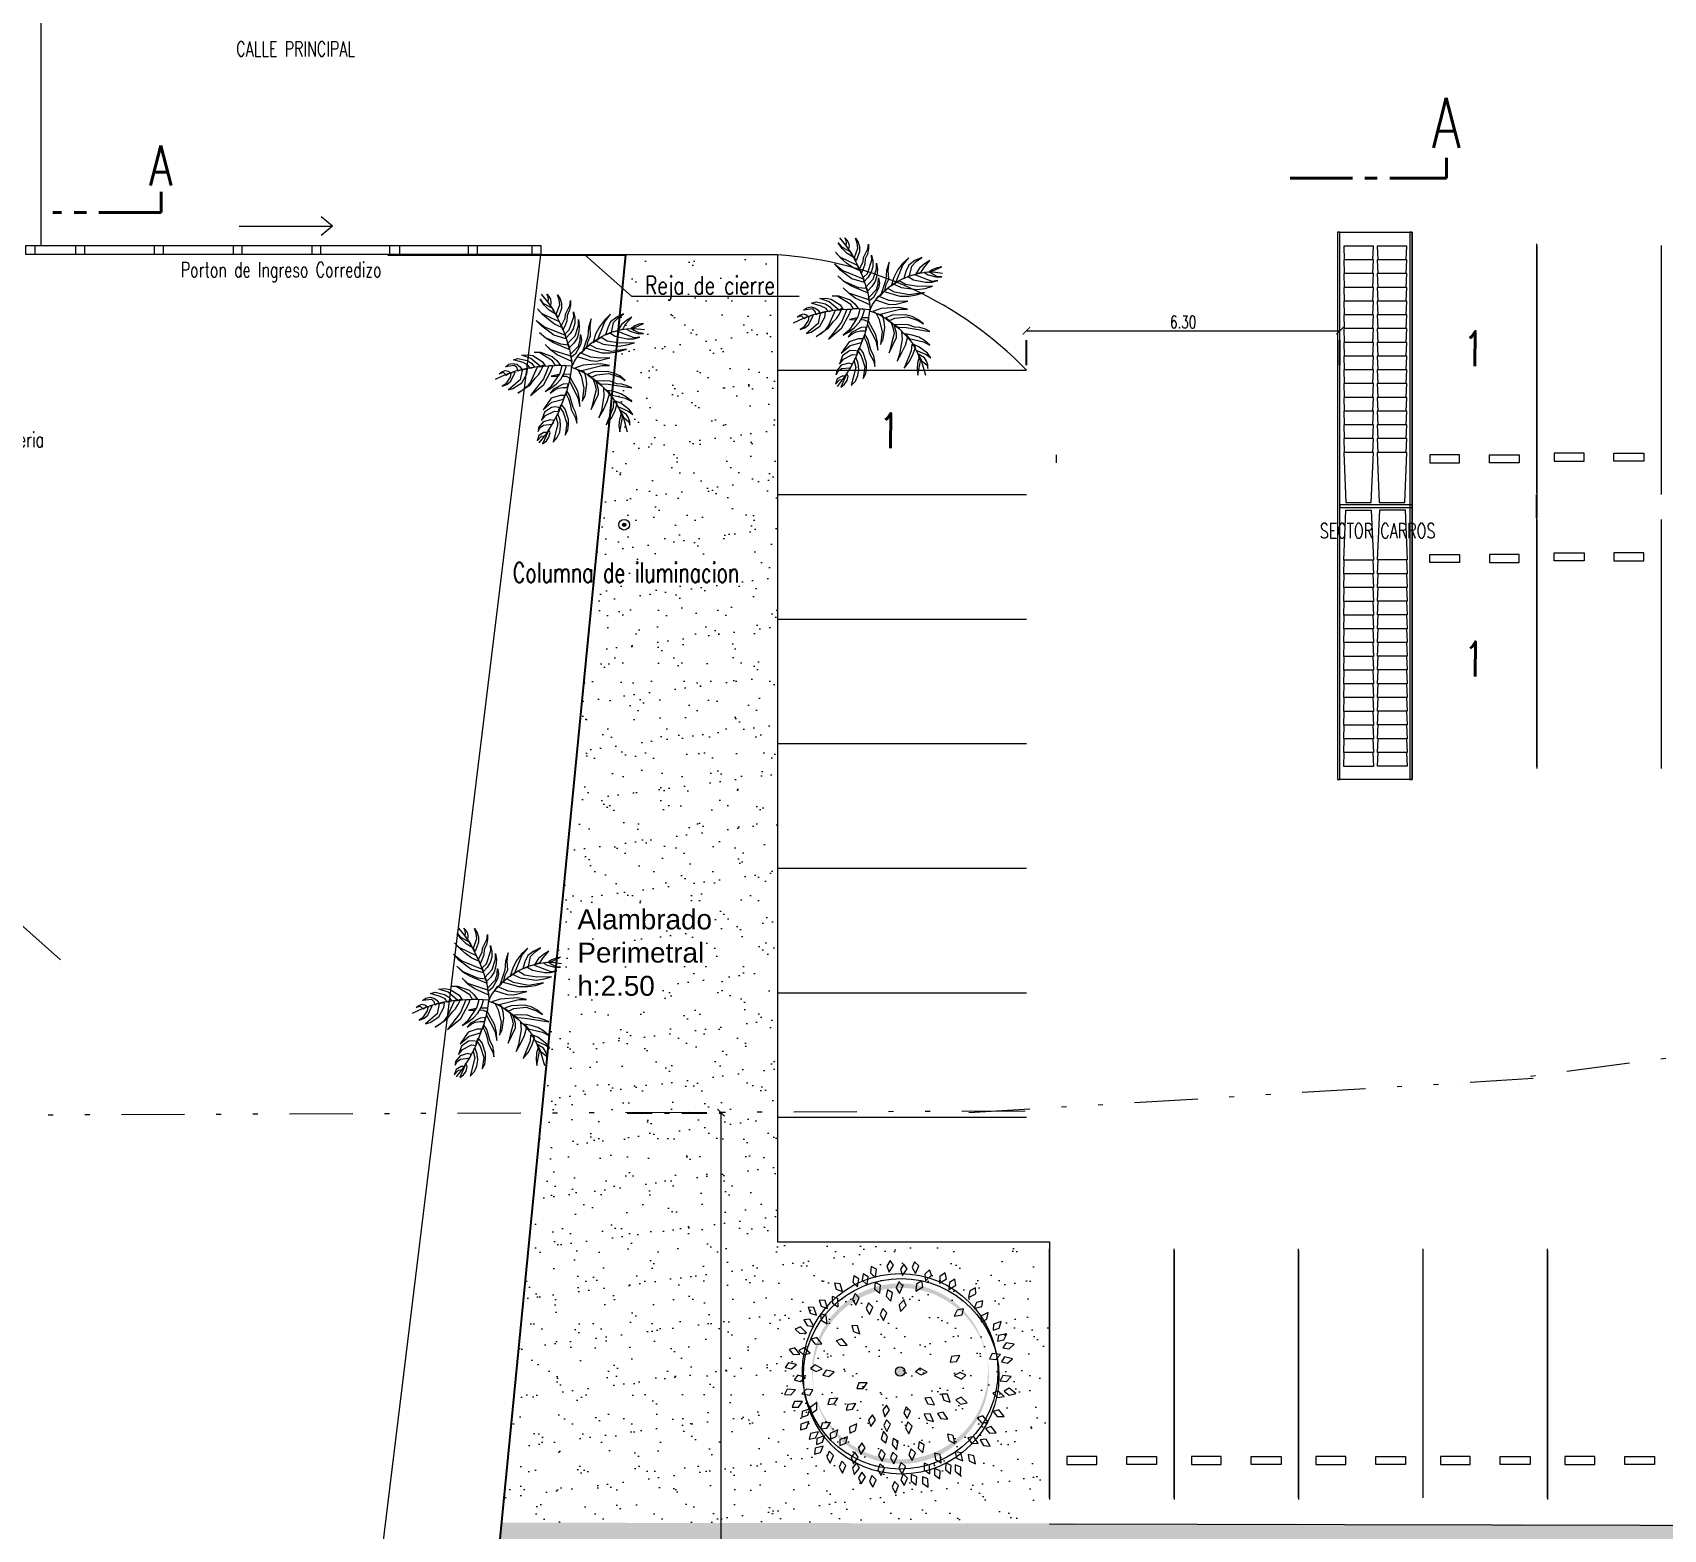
# Model space of a CAD drawing. Header units: millimetres. Extents: x 2828 to 3406, y 849 to 1266.
# Drawn here: x 2973.64 to 3006.39, y 1060.92 to 1090.97 of the extents above; entities that cross this region are included whole.
import ezdxf

# ---------------------------------------------------------------- set-up
doc = ezdxf.new("R2010")
doc.units = ezdxf.units.MM
doc.header["$PDMODE"] = 34
doc.header["$PDSIZE"] = -10
for name, pattern in [('CENTER', [2, 1.25, -0.25, 0.25, -0.25]), ('DASHDOT', [1, 0.5, -0.25, 0, -0.25]), ('DIVIDE2', [15.875, 6.35, -3.175, 0, -3.175, 0, -3.175])]:
    doc.linetypes.add(name, pattern=pattern)
doc.layers.get('DEFPOINTS').update_dxf_attribs({"lineweight": 5})
for name, color, linetype, lineweight in [('0.05', 64, 'Continuous', 5), ('0.10', 161, 'Continuous', 9), ('0.15', 41, 'Continuous', 13), ('0.30', 1, 'Continuous', 25), ('arq cotas', 152, 'Continuous', 13), ('arq tex', 31, 'Continuous', 5), ('gral texto', 70, 'Continuous', 5), ('ilum artef', 53, 'Continuous', 20), ('L corte', 51, 'CENTER', 40), ('L corte 100', 83, 'CENTER', 40), ('LM', 3, 'DIVIDE2', 9)]:
    doc.layers.add(name, color=color, linetype=linetype, lineweight=lineweight)
for name, color, linetype, lineweight, true_color in [('equipa auxiliar', 7, 'Continuous', 13, 0x878787), ('hatch', 7, 'Continuous', 13, 0x949494), ('ilum hatch', 7, 'Continuous', 20, 0xd2d279), ('vegetacion', 7, 'Continuous', 9, 0xbababa), ('vehiculos', 7, 'Continuous', 9, 0x4a4a4a)]:
    doc.layers.add(name, color=color, linetype=linetype, lineweight=lineweight, true_color=true_color)
doc.layers.add('Viewport', color=7, linetype='Continuous', true_color=0xff870f, plot=False)
doc.styles.add('1-200', font='arial.ttf', dxfattribs={"height": 0.4})
doc.styles.add('100', font='romans.shx', dxfattribs={"width": 0.75, "height": 0.2})
doc.styles.add('250-cts', font='romans.shx', dxfattribs={"width": 0.7, "height": 0.25})
doc.dimstyles.new('250', dxfattribs={"dimtxt": 0.3, "dimasz": 0.15, "dimexe": 0, "dimexo": 0.1, "dimgap": 0.05, "dimtad": 1, "dimzin": 0, "dimdsep": 46, "dimtxsty": '250-cts', "dimblk": 'ARCHTICK', "dimcen": 0.02, "dimclrd": 256, "dimclre": 256, "dimclrt": 256, "dimazin": 0, "dimtfac": 1, "dimtofl": 0, "dimtmove": 1, "dimatfit": 0, "dimldrblk": 'OPEN90', "dimfxl": 1, "dimtolj": 1, "dimtzin": 0, "dimlwd": -1, "dimarcsym": 0})

# ---------------------------------------------------------------- blocks, each defined once
blk = doc.blocks.new('_ARCHTICK')
at = {"color": 0, "linetype": 'ByBlock', "const_width": 0.15}
blk.add_lwpolyline([(-0.5, -0.5), (0.5, 0.5)], dxfattribs=at)
blk = doc.blocks.new('*D271')
at = {"layer": 'arq cotas', "linetype": 'DASHDOT', "lineweight": -2, "transparency": 16777216}
for p, q in [((2985.577, 1069.288), (2987.464, 1069.288)), ((2985.659, 1049.288), (2987.464, 1049.288))]:
    blk.add_line(p, q, dxfattribs=at)
at = {"layer": 'arq cotas', "transparency": 16777216}
blk.add_line((2987.464, 1049.288), (2987.464, 1069.288), dxfattribs=at)
at = {"layer": 'DEFPOINTS', "color": 0, "transparency": 16777216}
for p in [(2985.477, 1069.288), (2987.464, 1069.288), (2985.559, 1049.288)]:
    blk.add_point(p, dxfattribs=at)
at = {"layer": 'arq cotas', "transparency": 16777216, "xscale": 0.15, "yscale": 0.15, "zscale": 0.15}
for p, rotation in [((2987.464, 1069.288), 90), ((2987.464, 1049.288), 270)]:
    blk.add_blockref('_ARCHTICK', p, dxfattribs=dict(at, rotation=rotation))
at = {"layer": 'arq cotas', "transparency": 16777216, "insert": (2987.264, 1059.288), "char_height": 0.3, "attachment_point": 5, "rotation": 90, "style": '250-cts'}
blk.add_mtext('\\A1;20.00', dxfattribs=at)
blk = doc.blocks.new('_Open90')
at = {"color": 0, "linetype": 'ByBlock', "lineweight": -2}
for p, q in [((0, 0), (-1, 0)), ((-0.5, 0.5), (0, 0)), ((0, 0), (-0.5, -0.5))]:
    blk.add_line(p, q, dxfattribs=at)
blk = doc.blocks.new('trtr')
at = {"layer": 'vegetacion', "color": 8, "true_color": 0x737373}
for points in [[(2930.45, 1068.479), (2930.523, 1068.386), (2930.743, 1068.261), (2930.827, 1068.116), (2930.68, 1068.209), (2930.554, 1068.334)], [(2930.617, 1068.604), (2930.67, 1068.552), (2930.711, 1068.479), (2930.722, 1068.396), (2930.711, 1068.324), (2930.649, 1068.407), (2930.659, 1068.479), (2930.649, 1068.542)], [(2930.889, 1068.593), (2930.952, 1068.49), (2930.984, 1068.375), (2930.984, 1068.251), (2930.9, 1068.022), (2930.858, 1068.106), (2930.942, 1068.344), (2930.931, 1068.469)], [(2931.214, 1068.448), (2931.214, 1068.324), (2931.183, 1068.189), (2931.13, 1068.074), (2931.12, 1067.939), (2931.078, 1067.825), (2931.025, 1067.711), (2930.984, 1067.825), (2931.078, 1068.002), (2931.088, 1068.106), (2931.193, 1068.324)], [(2930.387, 1068.24), (2930.492, 1068.126), (2930.931, 1067.919), (2930.994, 1067.773), (2930.816, 1067.856), (2930.659, 1067.971), (2930.513, 1068.095)], [(2931.287, 1068.168), (2931.319, 1068.022), (2931.319, 1067.877), (2931.277, 1067.742), (2931.203, 1067.618), (2931.109, 1067.514), (2931.088, 1067.618), (2931.183, 1067.711), (2931.298, 1068.043)], [(2931.413, 1067.971), (2931.434, 1067.815), (2931.423, 1067.659), (2931.381, 1067.503), (2931.298, 1067.379), (2931.183, 1067.265), (2931.141, 1067.369), (2931.329, 1067.566), (2931.413, 1067.825)], [(2931.729, 1067.989), (2931.667, 1067.781), (2931.646, 1067.553), (2931.51, 1067.148), (2931.625, 1067.283), (2931.656, 1067.428), (2931.719, 1067.563), (2931.708, 1067.781)], [(2932.221, 1068.103), (2932.064, 1067.958), (2931.939, 1067.792), (2931.845, 1067.605), (2931.782, 1067.397), (2931.897, 1067.48), (2932.075, 1067.916)], [(2932.546, 1068.113), (2932.378, 1068.03), (2932.221, 1067.916), (2932.148, 1067.76), (2932.096, 1067.584), (2932.242, 1067.646), (2932.295, 1067.895), (2932.41, 1068.01)], [(2932.755, 1068.03), (2932.619, 1067.947), (2932.494, 1067.843), (2932.399, 1067.698), (2932.535, 1067.74), (2932.598, 1067.854)], [(2930.356, 1067.95), (2930.565, 1067.784), (2931.078, 1067.576), (2931.109, 1067.483), (2930.795, 1067.576), (2930.492, 1067.804)], [(2930.439, 1067.649), (2930.596, 1067.514), (2930.963, 1067.358), (2931.162, 1067.337), (2931.183, 1067.223), (2930.785, 1067.389), (2930.596, 1067.503)], [(2931.465, 1067.597), (2931.486, 1067.462), (2931.465, 1067.337), (2931.34, 1067.109), (2931.235, 1067.026), (2931.214, 1067.099), (2931.413, 1067.306), (2931.455, 1067.452)], [(2932.954, 1067.532), (2932.808, 1067.511), (2932.378, 1067.677), (2932.2, 1067.636), (2932.337, 1067.553), (2932.64, 1067.49), (2932.797, 1067.49)], [(2933.048, 1067.625), (2932.933, 1067.636), (2932.734, 1067.74), (2932.619, 1067.729), (2932.713, 1067.677), (2932.933, 1067.615)], [(2933.048, 1067.875), (2932.933, 1067.854), (2932.828, 1067.812), (2932.734, 1067.75), (2932.828, 1067.771)], [(2930.303, 1067.151), (2930.46, 1067.151), (2930.753, 1067.047), (2930.868, 1066.943), (2930.963, 1066.818), (2930.837, 1066.818), (2930.764, 1066.933), (2930.429, 1067.14)], [(2930.575, 1067.348), (2930.711, 1067.223), (2931.214, 1067.057), (2931.245, 1066.922), (2930.879, 1067.088), (2930.722, 1067.202)], [(2932.619, 1067.231), (2932.242, 1067.169), (2931.865, 1067.241), (2931.698, 1067.335), (2931.604, 1067.252), (2932.002, 1067.138), (2932.221, 1067.138), (2932.42, 1067.169)], [(2932.818, 1067.387), (2932.446, 1067.378), (2932.138, 1067.428), (2931.981, 1067.522), (2931.855, 1067.439), (2932.033, 1067.356), (2932.431, 1067.304), (2932.63, 1067.335)], [(2929.581, 1066.787), (2929.665, 1066.849), (2929.769, 1066.87), (2929.864, 1066.849), (2929.947, 1066.787), (2930, 1066.704), (2929.947, 1066.704), (2929.895, 1066.673), (2929.874, 1066.756), (2929.811, 1066.818)], [(2929.78, 1066.964), (2929.895, 1066.995), (2930.136, 1066.943), (2930.24, 1066.87), (2930.314, 1066.777), (2930.209, 1066.746), (2930.146, 1066.829), (2930.026, 1066.891)], [(2929.895, 1066.123), (2930.209, 1066.341), (2930.324, 1066.497), (2930.408, 1066.58), (2930.471, 1066.683), (2930.523, 1066.787), (2930.377, 1066.777), (2930.209, 1066.403), (2930.125, 1066.289), (2930.021, 1066.196)], [(2929.989, 1067.078), (2930.136, 1067.088), (2930.272, 1067.067), (2930.502, 1066.922), (2930.575, 1066.808), (2930.523, 1066.818), (2930.471, 1066.787), (2930.222, 1066.995)], [(2930.209, 1066.061), (2930.544, 1066.341), (2930.732, 1066.694), (2930.774, 1066.808), (2930.67, 1066.808), (2930.534, 1066.486)], [(2930.575, 1066.164), (2930.722, 1066.247), (2930.858, 1066.351), (2930.973, 1066.476), (2931.057, 1066.632), (2931.109, 1066.787), (2931.057, 1066.818), (2930.994, 1066.808), (2930.942, 1066.621), (2930.722, 1066.289)], [(2932.19, 1066.816), (2931.97, 1066.857), (2931.531, 1066.826), (2931.321, 1066.753), (2931.468, 1066.681), (2932.002, 1066.816)], [(2932.2, 1067.013), (2931.949, 1067.001), (2931.727, 1067.027), (2931.457, 1067.138), (2931.384, 1067.044), (2931.708, 1066.94), (2931.876, 1066.93)], [(2929.424, 1066.611), (2929.487, 1066.663), (2929.571, 1066.694), (2929.654, 1066.673), (2929.717, 1066.621), (2929.654, 1066.611), (2929.602, 1066.569), (2929.529, 1066.642)], [(2929.497, 1066.299), (2929.612, 1066.341), (2929.717, 1066.424), (2929.822, 1066.652), (2929.769, 1066.652), (2929.717, 1066.621), (2929.696, 1066.528), (2929.581, 1066.351)], [(2929.654, 1066.206), (2929.769, 1066.237), (2929.989, 1066.382), (2930.115, 1066.611), (2930.136, 1066.735), (2930, 1066.704), (2929.947, 1066.455)], [(2930.704, 1066.12), (2930.798, 1066.193), (2930.903, 1066.245), (2931.018, 1066.266), (2931.133, 1066.266), (2931.164, 1066.359), (2931.028, 1066.349), (2930.787, 1066.224)], [(2930.925, 1066.593), (2930.732, 1066.551), (2930.893, 1066.548)], [(2931.04, 1066.596), (2931.017, 1066.554), (2931.101, 1066.546), (2931.196, 1066.504), (2931.217, 1066.546), (2931.217, 1066.598)], [(2931.447, 1065.788), (2931.436, 1065.985), (2931.394, 1066.172), (2931.206, 1066.525), (2931.185, 1066.473), (2931.185, 1066.421), (2931.394, 1066.016)], [(2931.51, 1065.923), (2931.583, 1066.058), (2931.625, 1066.349), (2931.604, 1066.504), (2931.562, 1066.65), (2931.489, 1066.681), (2931.405, 1066.702), (2931.478, 1066.556), (2931.551, 1066.245)], [(2932.588, 1066.442), (2932.452, 1066.556), (2932.305, 1066.629), (2932.138, 1066.67), (2931.803, 1066.66), (2931.646, 1066.598), (2931.74, 1066.525), (2931.876, 1066.587), (2932.18, 1066.619), (2932.462, 1066.525)], [(2931.729, 1065.715), (2931.918, 1066.1), (2931.918, 1066.214), (2931.855, 1066.421), (2931.771, 1066.494), (2931.824, 1066.349), (2931.855, 1066.203), (2931.792, 1065.954)], [(2932.755, 1066.255), (2932.64, 1066.307), (2932.504, 1066.349), (2932.378, 1066.359), (2932.211, 1066.421), (2932.043, 1066.432), (2931.876, 1066.421), (2931.96, 1066.359), (2932.159, 1066.349)], [(2930.526, 1065.705), (2930.749, 1065.898), (2931.039, 1065.975), (2931.07, 1066.068), (2930.955, 1066.068), (2930.725, 1065.996)], [(2931.374, 1065.373), (2931.374, 1065.508), (2931.342, 1065.643), (2931.279, 1065.767), (2931.196, 1066.058), (2931.122, 1066.183), (2931.101, 1066.151), (2931.101, 1066.1), (2931.164, 1065.985), (2931.206, 1065.85), (2931.227, 1065.715), (2931.342, 1065.497)], [(2931.928, 1065.508), (2932.043, 1065.705), (2932.138, 1065.913), (2932.2, 1066.131), (2932.043, 1066.245), (2932.054, 1066.058), (2931.991, 1065.684)], [(2932.106, 1065.331), (2932.232, 1065.487), (2932.326, 1065.664), (2932.389, 1065.861), (2932.295, 1065.923), (2932.284, 1065.767)], [(2932.755, 1065.913), (2932.619, 1066.027), (2932.473, 1066.11), (2932.305, 1066.162), (2932.138, 1066.193), (2932.232, 1066.079), (2932.588, 1065.996)], [(2932.776, 1065.591), (2932.692, 1065.705), (2932.473, 1065.871), (2932.347, 1065.923), (2932.399, 1065.788), (2932.661, 1065.674)], [(2930.484, 1065.435), (2930.588, 1065.561), (2930.808, 1065.674), (2930.923, 1065.664), (2930.923, 1065.715), (2930.955, 1065.757), (2930.84, 1065.778), (2930.735, 1065.767), (2930.557, 1065.643)], [(2930.777, 1064.895), (2930.882, 1065.01), (2930.944, 1065.145), (2930.965, 1065.3), (2930.955, 1065.446), (2930.903, 1065.591), (2930.861, 1065.56), (2930.85, 1065.508), (2930.892, 1065.352)], [(2931.08, 1065.072), (2931.143, 1065.196), (2931.164, 1065.331), (2931.164, 1065.466), (2931.08, 1065.726), (2930.986, 1065.84), (2930.955, 1065.809), (2930.944, 1065.767), (2931.028, 1065.643), (2931.122, 1065.362)], [(2932.452, 1065.155), (2932.525, 1065.56), (2932.483, 1065.612), (2932.441, 1065.466), (2932.431, 1065.311)], [(2932.703, 1065.321), (2932.703, 1065.414), (2932.671, 1065.508), (2932.619, 1065.591), (2932.452, 1065.695), (2932.494, 1065.56), (2932.682, 1065.404)], [(2930.379, 1064.927), (2930.484, 1065.041), (2930.557, 1065.051), (2930.599, 1065.082), (2930.62, 1065.134), (2930.547, 1065.134), (2930.421, 1065.061)], [(2930.4, 1065.165), (2930.452, 1065.259), (2930.536, 1065.321), (2930.745, 1065.342), (2930.787, 1065.383), (2930.798, 1065.435), (2930.714, 1065.456), (2930.526, 1065.404), (2930.411, 1065.259)], [(2930.515, 1064.854), (2930.609, 1064.927), (2930.672, 1065.02), (2930.704, 1065.134), (2930.662, 1065.217), (2930.651, 1065.165)]]:
    blk.add_lwpolyline(points, close=True, dxfattribs=at)
for points in [[(2930.481, 1068.604), (2930.638, 1068.417), (2930.785, 1068.209), (2931.015, 1067.753), (2931.183, 1067.275), (2931.224, 1067.026), (2931.256, 1066.798)], [(2931.237, 1066.764), (2931.311, 1066.93), (2931.426, 1067.086), (2931.562, 1067.231), (2931.719, 1067.366), (2931.897, 1067.49), (2932.096, 1067.594), (2932.295, 1067.667), (2932.494, 1067.719), (2932.703, 1067.75), (2932.891, 1067.74), (2933.069, 1067.719)], [(2931.245, 1066.798), (2930.963, 1066.818), (2930.397, 1066.787), (2930.115, 1066.746), (2929.832, 1066.673), (2929.571, 1066.58), (2929.319, 1066.465)], [(2931.237, 1066.774), (2931.196, 1066.484), (2931.122, 1066.193), (2930.903, 1065.622), (2930.756, 1065.352), (2930.599, 1065.103), (2930.421, 1064.875)], [(2931.237, 1066.774), (2931.426, 1066.702), (2931.625, 1066.598), (2931.991, 1066.317), (2932.148, 1066.151), (2932.305, 1065.965), (2932.42, 1065.757), (2932.525, 1065.56), (2932.64, 1065.155)]]:
    blk.add_lwpolyline(points, dxfattribs=at)
blk = doc.blocks.new('timbre 1')
at = {"layer": 'ilum hatch'}
h = blk.add_hatch(color=256, dxfattribs=at)
edge = h.paths.add_edge_path()
edge.add_arc((162.687, -95.074), 0.0387, 0, 360)
for radius in [0.126, 0.0387]:
    blk.add_circle((162.687, -95.074), radius)
blk = doc.blocks.new('arbol 4')
at = {"true_color": 0x696969}
h = blk.add_hatch(color=251, dxfattribs=at)
edge = h.paths.add_edge_path()
edge.add_arc((25.574, 1.902), 1.073, 0, 360)
edge = h.paths.add_edge_path()
edge.add_arc((25.563, 1.957), 1.073, 0, 360)
edge = h.paths.add_edge_path(flags=16)
edge.add_arc((25.563, 1.957), 0.0517, 0, 360)
at = {"color": 251, "linetype": 'ByBlock', "true_color": 0x696969}
for points in [[(25.212, 3.237), (25.204, 3.16), (25.265, 3.103), (25.276, 3.203)], [(25.443, 3.308), (25.402, 3.241), (25.432, 3.165), (25.485, 3.25)], [(25.611, 3.266), (25.567, 3.202), (25.593, 3.124), (25.651, 3.206)], [(25.741, 3.294), (25.711, 3.222), (25.752, 3.151), (25.792, 3.243)], [(25.921, 3.195), (25.864, 3.142), (25.873, 3.06), (25.947, 3.128)], [(24.763, 3.033), (24.785, 2.958), (24.862, 2.93), (24.834, 3.026)], [(24.998, 3.123), (24.987, 3.046), (25.044, 2.987), (25.06, 3.086)], [(25.112, 3.146), (25.102, 3.069), (25.161, 3.011), (25.175, 3.111)], [(25.258, 3.042), (25.253, 2.964), (25.315, 2.91), (25.323, 3.01)], [(25.547, 3.049), (25.517, 2.977), (25.558, 2.906), (25.598, 2.998)], [(25.829, 3.06), (25.763, 3.019), (25.756, 2.937), (25.842, 2.989)], [(26.113, 3.157), (26.049, 3.113), (26.045, 3.031), (26.128, 3.086)], [(26.231, 3.08), (26.164, 3.039), (26.157, 2.957), (26.243, 3.009)], [(24.578, 2.827), (24.601, 2.753), (24.679, 2.725), (24.65, 2.822)], [(24.737, 2.868), (24.74, 2.79), (24.809, 2.744), (24.805, 2.844)], [(25.015, 2.906), (24.985, 2.834), (25.026, 2.763), (25.066, 2.855)], [(25.179, 2.793), (25.149, 2.722), (25.19, 2.65), (25.23, 2.742)], [(25.409, 2.953), (25.395, 2.876), (25.45, 2.815), (25.469, 2.914)], [(25.608, 2.826), (25.554, 2.769), (25.568, 2.688), (25.637, 2.76)], [(26.482, 2.974), (26.412, 2.94), (26.397, 2.859), (26.487, 2.903)], [(26.571, 2.818), (26.496, 2.798), (26.465, 2.722), (26.562, 2.747)], [(24.391, 2.584), (24.429, 2.516), (24.511, 2.504), (24.463, 2.593)], [(24.441, 2.74), (24.467, 2.667), (24.546, 2.642), (24.513, 2.737)], [(24.594, 2.657), (24.602, 2.58), (24.673, 2.537), (24.663, 2.637)], [(25.352, 2.722), (25.322, 2.65), (25.363, 2.579), (25.403, 2.671)], [(26.338, 2.718), (26.261, 2.705), (26.223, 2.632), (26.322, 2.648)], [(26.551, 2.56), (26.621, 2.593), (26.638, 2.674), (26.547, 2.632)], [(24.284, 2.471), (24.34, 2.417), (24.422, 2.429), (24.35, 2.5)], [(24.974, 2.517), (24.997, 2.443), (25.074, 2.415), (25.046, 2.511)], [(26.697, 2.461), (26.771, 2.486), (26.797, 2.564), (26.701, 2.533)], [(26.751, 2.325), (26.827, 2.341), (26.863, 2.415), (26.764, 2.396)], [(24.212, 2.225), (24.26, 2.164), (24.343, 2.166), (24.281, 2.246)], [(24.328, 2.211), (24.388, 2.161), (24.468, 2.18), (24.391, 2.245)], [(24.479, 2.35), (24.528, 2.291), (24.611, 2.295), (24.547, 2.372)], [(24.786, 2.329), (24.838, 2.271), (24.92, 2.276), (24.855, 2.353)], [(26.817, 2.244), (26.894, 2.231), (26.954, 2.287), (26.856, 2.305)], [(24.162, 2.004), (24.238, 1.987), (24.301, 2.04), (24.203, 2.063)], [(24.472, 1.994), (24.539, 1.956), (24.615, 1.988), (24.528, 2.039)], [(25.751, 1.952), (25.819, 1.914), (25.895, 1.946), (25.808, 1.997)], [(26.175, 2.068), (26.251, 2.079), (26.291, 2.152), (26.192, 2.138)], [(26.654, 2.111), (26.731, 2.103), (26.788, 2.163), (26.688, 2.175)], [(26.798, 2.073), (26.874, 2.057), (26.936, 2.111), (26.838, 2.133)], [(24.271, 1.855), (24.346, 1.832), (24.412, 1.881), (24.317, 1.911)], [(24.621, 1.913), (24.696, 1.896), (24.759, 1.95), (24.661, 1.973)], [(25.036, 1.748), (25.114, 1.75), (25.163, 1.817), (25.062, 1.816)], [(26.366, 1.912), (26.295, 1.945), (26.222, 1.906), (26.313, 1.863)], [(26.782, 1.844), (26.859, 1.834), (26.917, 1.893), (26.818, 1.907)], [(24.154, 1.677), (24.232, 1.67), (24.287, 1.732), (24.187, 1.741)], [(24.498, 1.733), (24.421, 1.742), (24.364, 1.682), (24.464, 1.669)], [(24.681, 1.555), (24.758, 1.56), (24.804, 1.629), (24.704, 1.624)], [(25.865, 1.63), (25.902, 1.561), (25.983, 1.548), (25.937, 1.637)], [(26.071, 1.681), (26.097, 1.608), (26.175, 1.583), (26.143, 1.678)], [(26.243, 1.612), (26.3, 1.559), (26.381, 1.573), (26.308, 1.643)], [(26.695, 1.691), (26.751, 1.637), (26.832, 1.651), (26.76, 1.721)], [(26.832, 1.715), (26.893, 1.668), (26.973, 1.689), (26.894, 1.751)], [(24.249, 1.522), (24.327, 1.523), (24.375, 1.59), (24.275, 1.589)], [(24.367, 1.398), (24.44, 1.423), (24.466, 1.502), (24.371, 1.47)], [(24.486, 1.448), (24.549, 1.494), (24.55, 1.576), (24.468, 1.518)], [(24.907, 1.485), (24.984, 1.495), (25.025, 1.566), (24.925, 1.555)], [(25.226, 1.428), (25.18, 1.365), (25.205, 1.286), (25.264, 1.368)], [(25.397, 1.547), (25.352, 1.483), (25.378, 1.404), (25.436, 1.486)], [(25.639, 1.525), (25.608, 1.454), (25.649, 1.382), (25.69, 1.474)], [(25.859, 1.436), (25.891, 1.365), (25.972, 1.347), (25.931, 1.439)], [(26.018, 1.445), (26.061, 1.381), (26.144, 1.376), (26.089, 1.46)], [(26.505, 1.391), (26.555, 1.332), (26.638, 1.337), (26.573, 1.414)], [(26.7, 1.467), (26.749, 1.406), (26.831, 1.409), (26.769, 1.488)], [(24.348, 1.243), (24.422, 1.267), (24.449, 1.345), (24.353, 1.315)], [(24.457, 1.132), (24.533, 1.146), (24.57, 1.22), (24.471, 1.202)], [(24.595, 1.256), (24.672, 1.264), (24.715, 1.334), (24.615, 1.325)], [(24.716, 1.13), (24.786, 1.162), (24.804, 1.243), (24.712, 1.202)], [(24.949, 1.205), (25.019, 1.238), (25.037, 1.318), (24.945, 1.277)], [(25.391, 1.087), (25.412, 1.162), (25.361, 1.228), (25.334, 1.131)], [(25.399, 1.367), (25.364, 1.297), (25.401, 1.223), (25.447, 1.313)], [(25.659, 1.341), (25.629, 1.27), (25.67, 1.198), (25.71, 1.29)], [(26.603, 1.263), (26.653, 1.203), (26.735, 1.207), (26.672, 1.285)], [(24.519, 0.95), (24.595, 0.97), (24.626, 1.046), (24.529, 1.022)], [(24.545, 1.068), (24.618, 1.094), (24.643, 1.172), (24.548, 1.14)], [(24.828, 1.053), (24.901, 1.081), (24.924, 1.16), (24.829, 1.125)], [(25.097, 1.085), (25.055, 1.02), (25.084, 0.943), (25.139, 1.027)], [(25.332, 1.004), (25.302, 0.933), (25.343, 0.861), (25.383, 0.953)], [(25.481, 1.141), (25.466, 1.065), (25.521, 1.003), (25.542, 1.102)], [(25.7, 1.014), (25.67, 0.942), (25.711, 0.871), (25.751, 0.963)], [(25.796, 1.099), (25.784, 1.022), (25.842, 0.963), (25.858, 1.062)], [(26.141, 1.19), (26.157, 1.114), (26.232, 1.079), (26.212, 1.177)], [(26.391, 1.148), (26.435, 1.083), (26.517, 1.078), (26.462, 1.162)], [(26.541, 1.122), (26.58, 1.055), (26.662, 1.046), (26.612, 1.133)], [(24.699, 0.984), (24.669, 0.912), (24.71, 0.84), (24.75, 0.933)], [(24.852, 0.861), (24.821, 0.79), (24.863, 0.718), (24.903, 0.81)], [(25.01, 0.972), (24.967, 0.908), (24.994, 0.83), (25.051, 0.913)], [(25.033, 0.841), (24.984, 0.781), (25.002, 0.7), (25.067, 0.777)], [(25.322, 0.831), (25.292, 0.759), (25.333, 0.688), (25.373, 0.78)], [(25.476, 0.974), (25.445, 0.903), (25.486, 0.831), (25.527, 0.922)], [(25.578, 0.848), (25.548, 0.776), (25.59, 0.705), (25.629, 0.797)], [(25.857, 0.837), (25.858, 0.759), (25.925, 0.71), (25.924, 0.811)], [(25.983, 0.96), (25.994, 0.883), (26.066, 0.843), (26.053, 0.943)], [(26.12, 0.841), (26.116, 0.763), (26.179, 0.71), (26.186, 0.81)], [(26.235, 0.976), (26.253, 0.901), (26.328, 0.867), (26.306, 0.965)], [(26.236, 0.817), (26.236, 0.739), (26.302, 0.69), (26.303, 0.79)], [(26.393, 0.944), (26.407, 0.867), (26.481, 0.83), (26.464, 0.929)], [(25.096, 0.729), (25.057, 0.661), (25.089, 0.585), (25.14, 0.672)], [(25.22, 0.688), (25.19, 0.616), (25.231, 0.545), (25.271, 0.637)], [(25.496, 0.616), (25.465, 0.545), (25.506, 0.473), (25.546, 0.565)], [(25.603, 0.708), (25.573, 0.636), (25.615, 0.565), (25.655, 0.657)], [(25.7, 0.699), (25.697, 0.622), (25.761, 0.57), (25.766, 0.67)], [(25.835, 0.672), (25.838, 0.594), (25.906, 0.547), (25.903, 0.648)], [(25.985, 0.775), (25.983, 0.698), (26.048, 0.647), (26.051, 0.747)]]:
    blk.add_lwpolyline(points, close=True, dxfattribs=at)
at = {"color": 251, "true_color": 0x696969}
for centre, radius in [((25.564, 1.958), 1.192), ((25.576, 1.897), 1.192), ((25.563, 1.957), 0.0574)]:
    blk.add_circle(centre, radius, dxfattribs=at)
blk = doc.blocks.new('*D496')
at = {"layer": 'arq cotas', "linetype": 'DASHDOT', "lineweight": -2, "transparency": 16777216}
for p, q in [((2993.594, 1084.299), (2993.594, 1084.987)), ((2999.892, 1084.299), (2999.892, 1084.987))]:
    blk.add_line(p, q, dxfattribs=at)
at = {"layer": 'arq cotas', "transparency": 16777216}
blk.add_line((2993.594, 1084.987), (2999.892, 1084.987), dxfattribs=at)
at = {"layer": 'DEFPOINTS', "color": 0, "transparency": 16777216}
for p in [(2999.892, 1084.987), (2993.594, 1084.199), (2999.892, 1084.199)]:
    blk.add_point(p, dxfattribs=at)
at = {"layer": 'arq cotas', "transparency": 16777216, "xscale": 0.15, "yscale": 0.15, "zscale": 0.15, "rotation": 180}
blk.add_blockref('_ARCHTICK', (2993.594, 1084.987), dxfattribs=at)
at = {"layer": 'arq cotas', "transparency": 16777216, "xscale": 0.15, "yscale": 0.15, "zscale": 0.15}
blk.add_blockref('_ARCHTICK', (2999.892, 1084.987), dxfattribs=at)
at = {"layer": 'arq cotas', "transparency": 16777216, "insert": (2996.743, 1085.162), "char_height": 0.25, "attachment_point": 5, "style": '250-cts'}
blk.add_mtext('\\A1;6.30', dxfattribs=at)

msp = doc.modelspace()

# ---------------------------------------------------------------- hatches: boundary and pattern name
at = {"layer": 'vegetacion'}
h = msp.add_hatch(dxfattribs=at)
h.set_pattern_fill('AR-SAND', color=256, scale=0.015, style=0, double=1)
h.paths.add_polyline_path([(2985.543, 1086.512), (2988.594, 1086.512), (2988.594, 1066.699), (2994.059, 1066.557), (2994.047, 1061.035), (2983.068, 1061.059)])
h = msp.add_hatch(dxfattribs=at)
h.set_pattern_fill('AR-SAND', color=256, scale=0.02, style=0, double=1)
h.set_pattern_definition([(37.5, (200, 0), (-0.03200063, 0.97882647), [0, -0.77216, 0, -0.8636, 0, -0.8255]), (7.5, (200, 0), (0.89904657, 1.4336502), [0, -0.41656, 0, -0.69596, 0, -0.2667]), (327.5, (199.3752, 0), (1.58198474, 0.00287437), [0, -0.254, 0, -0.9144, 0, -1.1938]), (317.5, (199.3752, 0), (1.5271129, 0.44585865), [0, -0.127, 0, -0.59944, 0, -0.6858])])
edge = h.paths.add_edge_path()
edge.add_line((2975.03, 1049.858), (2972.046, 1049.876))
edge.add_line((2972.046, 1049.876), (2946.675, 1051.544))
edge.add_line((2946.675, 1051.544), (2912.159, 1058.958))
edge.add_arc((2942.132, 1044.303), 33.364, 9.5845, 153.9439, ccw=False)
h = msp.add_hatch(dxfattribs=at)
h.set_pattern_fill('AR-SAND', color=256, scale=0.02, style=0, double=1)
h.paths.add_polyline_path([(2983.068, 1061.059), (3026.733, 1060.994), (3055.077, 1070.992), (3055.37, 1065.928), (3016.386, 1050.289), (2985.218, 1050.052), (2982.559, 1056.013)])
edge = h.paths.add_edge_path(flags=16)
edge.add_line((3000.678, 1058.069), (3001.865, 1053.257))
edge.add_line((3001.865, 1053.257), (3005.849, 1054.253))
edge.add_line((3005.849, 1054.253), (3004.642, 1059.007))
edge.add_line((3004.642, 1059.007), (3000.687, 1058.032))

# ---------------------------------------------------------------- linework, layer by layer
at = {"layer": '0.05'}
for p, q in [((3001.343, 1086.965), (3001.343, 1076.465)), ((3003.843, 1086.699), (3003.843, 1081.699)), ((3006.343, 1086.699), (3006.343, 1081.699)), ((2988.594, 1084.199), (2993.594, 1084.199)), ((2988.594, 1081.699), (2993.594, 1081.699)), ((3003.843, 1081.199), (3003.843, 1076.199)), ((3006.343, 1081.199), (3006.343, 1076.199)), ((3001.343, 1075.981), (3001.343, 1080.981)), ((2988.594, 1079.199), (2993.594, 1079.199)), ((2988.594, 1076.699), (2993.594, 1076.699)), ((2988.594, 1074.199), (2993.594, 1074.199)), ((2988.594, 1071.699), (2993.594, 1071.699)), ((2988.594, 1069.199), (2993.594, 1069.199)), ((2988.594, 1066.699), (2994.059, 1066.699)), ((2994.059, 1061.557), (2994.059, 1066.557)), ((2994.059, 1061.557), (2994.059, 1066.557)), ((2996.559, 1061.557), (2996.559, 1066.557)), ((2996.559, 1061.557), (2996.559, 1066.557)), ((2999.059, 1061.557), (2999.059, 1066.557)), ((3001.559, 1061.557), (3001.559, 1066.557)), ((3004.059, 1061.557), (3004.059, 1066.557))]:
    msp.add_line(p, q, dxfattribs=at)
at = {"layer": '0.05', "linetype": 'Continuous'}
for p, q in [((3003.843, 1081.731), (3003.843, 1086.731)), ((2980.334, 1057.863), (2983.843, 1086.512)), ((2988.594, 1086.512), (2985.543, 1086.512)), ((2988.594, 1086.512), (2988.594, 1066.699)), ((3003.843, 1076.231), (3003.843, 1081.231)), ((2994.059, 1066.699), (2994.059, 1061.525)), ((2994.059, 1066.699), (2994.059, 1061.525)), ((2996.559, 1066.525), (2996.559, 1061.525)), ((2996.559, 1066.525), (2996.559, 1061.525)), ((2999.059, 1066.525), (2999.059, 1061.525)), ((3004.059, 1066.525), (3004.059, 1061.525))]:
    msp.add_line(p, q, dxfattribs=at)
at = {"layer": '0.05'}
for points in [[(2999.892, 1086.965), (2999.842, 1086.965), (2999.842, 1075.981), (2999.892, 1075.981)], [(3001.343, 1086.965), (3001.293, 1086.965), (3001.293, 1075.981), (3001.343, 1075.981)], [(3001.343, 1081.44), (3001.343, 1081.49), (2999.892, 1081.49), (2999.892, 1081.44)]]:
    msp.add_lwpolyline(points, close=True, dxfattribs=at)
msp.add_lwpolyline([(2994.059, 1061.035), (3026.649, 1060.964), (3055.077, 1070.992)], dxfattribs=at)
msp.add_arc((2988.101, 1078.888), 7.64, 44.0351, 86.3023, dxfattribs=at)
at = {"layer": '0.05', "linetype": 'Continuous'}
msp.add_arc((2942.132, 1044.303), 33.364, 4.0973, 158.8361, dxfattribs=at)
at = {"layer": '0.10'}
for p, q in [((2973.684, 1086.697), (2973.684, 1086.517)), ((2974.503, 1086.697), (2974.503, 1086.517)), ((2974.683, 1086.697), (2974.683, 1086.517)), ((2976.083, 1086.697), (2976.083, 1086.517)), ((2976.263, 1086.697), (2976.263, 1086.517)), ((2977.663, 1086.697), (2977.663, 1086.517)), ((2977.843, 1086.697), (2977.843, 1086.517)), ((2979.243, 1086.697), (2979.243, 1086.517)), ((2979.423, 1086.697), (2979.423, 1086.517)), ((2980.803, 1086.697), (2980.803, 1086.517)), ((2981.003, 1086.697), (2981.003, 1086.517)), ((2982.383, 1086.697), (2982.383, 1086.517)), ((2982.563, 1086.697), (2982.563, 1086.517)), ((2983.663, 1086.697), (2983.663, 1086.517))]:
    msp.add_line(p, q, dxfattribs=at)
msp.add_lwpolyline([(2973.504, 1086.697), (2983.843, 1086.697), (2983.843, 1086.517), (2973.504, 1086.517), (2973.504, 1086.697)], dxfattribs=at)
at = {"layer": '0.15'}
for p, q in [((2979.661, 1087.087), (2979.43, 1087.276)), ((2977.784, 1087.087), (2979.661, 1087.087)), ((2979.661, 1087.087), (2979.43, 1086.898)), ((2973.157, 1073.29), (2974.198, 1072.357))]:
    msp.add_line(p, q, dxfattribs=at)
at = {"layer": '0.30'}
for p, q in [((2980.774, 1086.512), (2985.543, 1086.512)), ((2985.543, 1086.512), (2982.559, 1056.013))]:
    msp.add_line(p, q, dxfattribs=at)
msp.add_lwpolyline([(2983.843, 1086.512), (2985.543, 1086.512)], dxfattribs=at)
at = {"layer": 'arq tex', "linetype": 'Continuous', "ltscale": 0.02}
for p, q in [((2984.731, 1086.512), (2985.665, 1085.681)), ((2985.665, 1085.681), (2989.032, 1085.681))]:
    msp.add_line(p, q, dxfattribs=at)
at = {"layer": 'equipa auxiliar'}
for points in [[(3001.343, 1075.981), (2999.892, 1075.981), (2999.892, 1086.965), (3001.343, 1086.965)], [(3000.011, 1081.542), (3000.521, 1081.542), (3000.566, 1082.546), (2999.966, 1082.546)], [(3000.011, 1081.542), (3000.521, 1081.542), (3000.566, 1082.546), (2999.966, 1082.546)], [(3000.682, 1081.542), (3001.192, 1081.542), (3001.237, 1082.546), (3000.637, 1082.546)], [(3000.682, 1081.542), (3001.192, 1081.542), (3001.237, 1082.546), (3000.637, 1082.546)], [(3000.011, 1081.387), (3000.521, 1081.387), (3000.566, 1080.384), (2999.966, 1080.384)], [(3000.011, 1081.387), (3000.521, 1081.387), (3000.566, 1080.384), (2999.966, 1080.384)], [(3000.689, 1081.39), (3001.198, 1081.39), (3001.243, 1080.386), (3000.643, 1080.386)], [(3000.689, 1081.39), (3001.198, 1081.39), (3001.243, 1080.386), (3000.643, 1080.386)]]:
    msp.add_lwpolyline(points, close=True, dxfattribs=at)
for points in [[(3000.553, 1086.411), (3000.566, 1086.687), (2999.966, 1086.687), (2999.979, 1086.411)], [(3000.553, 1086.411), (3000.566, 1086.687), (2999.966, 1086.687), (2999.979, 1086.411)], [(3001.223, 1086.411), (3001.237, 1086.687), (3000.637, 1086.687), (3000.65, 1086.411)], [(3001.223, 1086.411), (3001.237, 1086.687), (3000.637, 1086.687), (3000.65, 1086.411)], [(3000.553, 1086.135), (3000.566, 1086.411), (2999.966, 1086.411), (2999.979, 1086.135)], [(3000.553, 1086.135), (3000.566, 1086.411), (2999.966, 1086.411), (2999.979, 1086.135)], [(3001.223, 1086.135), (3001.237, 1086.411), (3000.637, 1086.411), (3000.65, 1086.135)], [(3001.223, 1086.135), (3001.237, 1086.411), (3000.637, 1086.411), (3000.65, 1086.135)], [(3000.553, 1085.859), (3000.566, 1086.135), (2999.966, 1086.135), (2999.979, 1085.859)], [(3000.553, 1085.859), (3000.566, 1086.135), (2999.966, 1086.135), (2999.979, 1085.859)], [(3001.223, 1085.859), (3001.237, 1086.135), (3000.637, 1086.135), (3000.65, 1085.859)], [(3001.223, 1085.859), (3001.237, 1086.135), (3000.637, 1086.135), (3000.65, 1085.859)], [(3000.553, 1085.583), (3000.566, 1085.859), (2999.966, 1085.859), (2999.979, 1085.583)], [(3000.553, 1085.583), (3000.566, 1085.859), (2999.966, 1085.859), (2999.979, 1085.583)], [(3000.553, 1085.307), (3000.566, 1085.583), (2999.966, 1085.583), (2999.979, 1085.307)], [(3000.553, 1085.307), (3000.566, 1085.583), (2999.966, 1085.583), (2999.979, 1085.307)], [(3001.223, 1085.583), (3001.237, 1085.859), (3000.637, 1085.859), (3000.65, 1085.583)], [(3001.223, 1085.583), (3001.237, 1085.859), (3000.637, 1085.859), (3000.65, 1085.583)], [(3001.223, 1085.307), (3001.237, 1085.583), (3000.637, 1085.583), (3000.65, 1085.307)], [(3001.223, 1085.307), (3001.237, 1085.583), (3000.637, 1085.583), (3000.65, 1085.307)], [(3000.553, 1085.031), (3000.566, 1085.307), (2999.966, 1085.307), (2999.979, 1085.031)], [(3000.553, 1085.031), (3000.566, 1085.307), (2999.966, 1085.307), (2999.979, 1085.031)], [(3001.223, 1085.031), (3001.237, 1085.307), (3000.637, 1085.307), (3000.65, 1085.031)], [(3001.223, 1085.031), (3001.237, 1085.307), (3000.637, 1085.307), (3000.65, 1085.031)], [(3000.553, 1084.755), (3000.566, 1085.031), (2999.966, 1085.031), (2999.979, 1084.755)], [(3000.553, 1084.755), (3000.566, 1085.031), (2999.966, 1085.031), (2999.979, 1084.755)], [(3001.223, 1084.755), (3001.237, 1085.031), (3000.637, 1085.031), (3000.65, 1084.755)], [(3001.223, 1084.755), (3001.237, 1085.031), (3000.637, 1085.031), (3000.65, 1084.755)], [(3000.553, 1084.479), (3000.566, 1084.755), (2999.966, 1084.755), (2999.979, 1084.479)], [(3000.553, 1084.479), (3000.566, 1084.755), (2999.966, 1084.755), (2999.979, 1084.479)], [(3001.223, 1084.479), (3001.237, 1084.755), (3000.637, 1084.755), (3000.65, 1084.479)], [(3001.223, 1084.479), (3001.237, 1084.755), (3000.637, 1084.755), (3000.65, 1084.479)], [(3000.553, 1084.202), (3000.566, 1084.479), (2999.966, 1084.479), (2999.979, 1084.202)], [(3000.553, 1084.202), (3000.566, 1084.479), (2999.966, 1084.479), (2999.979, 1084.202)], [(3001.223, 1084.202), (3001.237, 1084.479), (3000.637, 1084.479), (3000.65, 1084.202)], [(3001.223, 1084.202), (3001.237, 1084.479), (3000.637, 1084.479), (3000.65, 1084.202)], [(3000.553, 1083.926), (3000.566, 1084.202), (2999.966, 1084.202), (2999.979, 1083.926)], [(3000.553, 1083.926), (3000.566, 1084.202), (2999.966, 1084.202), (2999.979, 1083.926)], [(3001.223, 1083.926), (3001.237, 1084.202), (3000.637, 1084.202), (3000.65, 1083.926)], [(3001.223, 1083.926), (3001.237, 1084.202), (3000.637, 1084.202), (3000.65, 1083.926)], [(3000.553, 1083.65), (3000.566, 1083.926), (2999.966, 1083.926), (2999.979, 1083.65)], [(3000.553, 1083.65), (3000.566, 1083.926), (2999.966, 1083.926), (2999.979, 1083.65)], [(3000.553, 1083.374), (3000.566, 1083.65), (2999.966, 1083.65), (2999.979, 1083.374)], [(3000.553, 1083.374), (3000.566, 1083.65), (2999.966, 1083.65), (2999.979, 1083.374)], [(3001.223, 1083.65), (3001.237, 1083.926), (3000.637, 1083.926), (3000.65, 1083.65)], [(3001.223, 1083.65), (3001.237, 1083.926), (3000.637, 1083.926), (3000.65, 1083.65)], [(3001.223, 1083.374), (3001.237, 1083.65), (3000.637, 1083.65), (3000.65, 1083.374)], [(3001.223, 1083.374), (3001.237, 1083.65), (3000.637, 1083.65), (3000.65, 1083.374)], [(3000.553, 1083.098), (3000.566, 1083.374), (2999.966, 1083.374), (2999.979, 1083.098)], [(3000.553, 1083.098), (3000.566, 1083.374), (2999.966, 1083.374), (2999.979, 1083.098)], [(3001.223, 1083.098), (3001.237, 1083.374), (3000.637, 1083.374), (3000.65, 1083.098)], [(3001.223, 1083.098), (3001.237, 1083.374), (3000.637, 1083.374), (3000.65, 1083.098)], [(3000.553, 1082.822), (3000.566, 1083.098), (2999.966, 1083.098), (2999.979, 1082.822)], [(3000.553, 1082.822), (3000.566, 1083.098), (2999.966, 1083.098), (2999.979, 1082.822)], [(3001.223, 1082.822), (3001.237, 1083.098), (3000.637, 1083.098), (3000.65, 1082.822)], [(3001.223, 1082.822), (3001.237, 1083.098), (3000.637, 1083.098), (3000.65, 1082.822)], [(3000.553, 1082.546), (3000.566, 1082.822), (2999.966, 1082.822), (2999.979, 1082.546)], [(3000.553, 1082.546), (3000.566, 1082.822), (2999.966, 1082.822), (2999.979, 1082.546)], [(3001.224, 1082.546), (3001.237, 1082.822), (3000.637, 1082.822), (3000.65, 1082.546)], [(3001.224, 1082.546), (3001.237, 1082.822), (3000.637, 1082.822), (3000.65, 1082.546)], [(3000.553, 1080.384), (3000.566, 1080.108), (2999.966, 1080.108), (2999.979, 1080.384)], [(3000.553, 1080.384), (3000.566, 1080.108), (2999.966, 1080.108), (2999.979, 1080.384)], [(3001.23, 1080.386), (3001.243, 1080.11), (3000.643, 1080.11), (3000.657, 1080.386)], [(3001.23, 1080.386), (3001.243, 1080.11), (3000.643, 1080.11), (3000.657, 1080.386)], [(3000.553, 1080.108), (3000.566, 1079.831), (2999.966, 1079.831), (2999.979, 1080.108)], [(3000.553, 1080.108), (3000.566, 1079.831), (2999.966, 1079.831), (2999.979, 1080.108)], [(3001.23, 1080.11), (3001.243, 1079.834), (3000.643, 1079.834), (3000.657, 1080.11)], [(3001.23, 1080.11), (3001.243, 1079.834), (3000.643, 1079.834), (3000.657, 1080.11)], [(3000.553, 1079.831), (3000.566, 1079.555), (2999.966, 1079.555), (2999.979, 1079.831)], [(3000.553, 1079.831), (3000.566, 1079.555), (2999.966, 1079.555), (2999.979, 1079.831)], [(3001.23, 1079.834), (3001.243, 1079.558), (3000.643, 1079.558), (3000.657, 1079.834)], [(3001.23, 1079.834), (3001.243, 1079.558), (3000.643, 1079.558), (3000.657, 1079.834)], [(3000.553, 1079.555), (3000.566, 1079.279), (2999.966, 1079.279), (2999.979, 1079.555)], [(3000.553, 1079.555), (3000.566, 1079.279), (2999.966, 1079.279), (2999.979, 1079.555)], [(3001.23, 1079.558), (3001.243, 1079.282), (3000.643, 1079.282), (3000.657, 1079.558)], [(3001.23, 1079.558), (3001.243, 1079.282), (3000.643, 1079.282), (3000.657, 1079.558)], [(3000.553, 1079.279), (3000.566, 1079.003), (2999.966, 1079.003), (2999.979, 1079.279)], [(3000.553, 1079.279), (3000.566, 1079.003), (2999.966, 1079.003), (2999.979, 1079.279)], [(3001.23, 1079.282), (3001.243, 1079.006), (3000.643, 1079.006), (3000.657, 1079.282)], [(3001.23, 1079.282), (3001.243, 1079.006), (3000.643, 1079.006), (3000.657, 1079.282)], [(3000.553, 1079.003), (3000.566, 1078.727), (2999.966, 1078.727), (2999.979, 1079.003)], [(3000.553, 1079.003), (3000.566, 1078.727), (2999.966, 1078.727), (2999.979, 1079.003)], [(3000.553, 1078.727), (3000.566, 1078.451), (2999.966, 1078.451), (2999.979, 1078.727)], [(3000.553, 1078.727), (3000.566, 1078.451), (2999.966, 1078.451), (2999.979, 1078.727)], [(3001.23, 1079.006), (3001.243, 1078.73), (3000.643, 1078.73), (3000.657, 1079.006)], [(3001.23, 1079.006), (3001.243, 1078.73), (3000.643, 1078.73), (3000.657, 1079.006)], [(3001.23, 1078.73), (3001.243, 1078.454), (3000.643, 1078.454), (3000.657, 1078.73)], [(3001.23, 1078.73), (3001.243, 1078.454), (3000.643, 1078.454), (3000.657, 1078.73)], [(3000.553, 1078.451), (3000.566, 1078.175), (2999.966, 1078.175), (2999.979, 1078.451)], [(3000.553, 1078.451), (3000.566, 1078.175), (2999.966, 1078.175), (2999.979, 1078.451)], [(3001.23, 1078.454), (3001.243, 1078.178), (3000.643, 1078.178), (3000.657, 1078.454)], [(3001.23, 1078.454), (3001.243, 1078.178), (3000.643, 1078.178), (3000.657, 1078.454)], [(3000.553, 1078.175), (3000.566, 1077.899), (2999.966, 1077.899), (2999.979, 1078.175)], [(3000.553, 1078.175), (3000.566, 1077.899), (2999.966, 1077.899), (2999.979, 1078.175)], [(3001.23, 1078.178), (3001.243, 1077.902), (3000.643, 1077.902), (3000.657, 1078.178)], [(3001.23, 1078.178), (3001.243, 1077.902), (3000.643, 1077.902), (3000.657, 1078.178)], [(3000.553, 1077.899), (3000.566, 1077.623), (2999.966, 1077.623), (2999.979, 1077.899)], [(3000.553, 1077.899), (3000.566, 1077.623), (2999.966, 1077.623), (2999.979, 1077.899)], [(3001.23, 1077.902), (3001.243, 1077.625), (3000.643, 1077.625), (3000.657, 1077.902)], [(3001.23, 1077.902), (3001.243, 1077.625), (3000.643, 1077.625), (3000.657, 1077.902)], [(3000.553, 1077.623), (3000.566, 1077.347), (2999.966, 1077.347), (2999.979, 1077.623)], [(3000.553, 1077.623), (3000.566, 1077.347), (2999.966, 1077.347), (2999.979, 1077.623)], [(3001.23, 1077.625), (3001.243, 1077.349), (3000.643, 1077.349), (3000.657, 1077.625)], [(3001.23, 1077.625), (3001.243, 1077.349), (3000.643, 1077.349), (3000.657, 1077.625)], [(3000.553, 1077.347), (3000.566, 1077.07), (2999.966, 1077.07), (2999.979, 1077.347)], [(3000.553, 1077.347), (3000.566, 1077.07), (2999.966, 1077.07), (2999.979, 1077.347)], [(3000.553, 1077.07), (3000.566, 1076.794), (2999.966, 1076.794), (2999.979, 1077.07)], [(3000.553, 1077.07), (3000.566, 1076.794), (2999.966, 1076.794), (2999.979, 1077.07)], [(3001.23, 1077.349), (3001.243, 1077.073), (3000.643, 1077.073), (3000.657, 1077.349)], [(3001.23, 1077.349), (3001.243, 1077.073), (3000.643, 1077.073), (3000.657, 1077.349)], [(3001.23, 1077.073), (3001.243, 1076.797), (3000.643, 1076.797), (3000.657, 1077.073)], [(3001.23, 1077.073), (3001.243, 1076.797), (3000.643, 1076.797), (3000.657, 1077.073)], [(3000.553, 1076.794), (3000.566, 1076.518), (2999.966, 1076.518), (2999.979, 1076.794)], [(3000.553, 1076.794), (3000.566, 1076.518), (2999.966, 1076.518), (2999.979, 1076.794)], [(3001.23, 1076.797), (3001.243, 1076.521), (3000.643, 1076.521), (3000.657, 1076.797)], [(3001.23, 1076.797), (3001.243, 1076.521), (3000.643, 1076.521), (3000.657, 1076.797)], [(3000.553, 1076.518), (3000.566, 1076.242), (2999.966, 1076.242), (2999.979, 1076.518)], [(3000.553, 1076.518), (3000.566, 1076.242), (2999.966, 1076.242), (2999.979, 1076.518)], [(3001.23, 1076.521), (3001.243, 1076.245), (3000.643, 1076.245), (3000.657, 1076.521)], [(3001.23, 1076.521), (3001.243, 1076.245), (3000.643, 1076.245), (3000.657, 1076.521)]]:
    msp.add_lwpolyline(points, dxfattribs=at)
at = {"layer": 'hatch'}
msp.add_line((2973.804, 1128.707), (2973.804, 1086.697), dxfattribs=at)
at = {"layer": 'L corte'}
for p, q in [((3002.033, 1088.054), (3002.033, 1088.459)), ((2998.891, 1088.054), (3002.033, 1088.054))]:
    msp.add_line(p, q, dxfattribs=at)
at = {"layer": 'L corte 100'}
for q in [(2976.22, 1087.778), (2974.042, 1087.361)]:
    msp.add_line((2976.22, 1087.361), q, dxfattribs=at)
at = {"layer": 'LM', "ltscale": 0.2}
for p, q in [((3015.745, 1071.611), (3002.357, 1069.837)), ((3003.772, 1069.973), (2992.436, 1069.285)), ((2993.567, 1069.321), (2972.697, 1069.236))]:
    msp.add_line(p, q, dxfattribs=at)
at = {"layer": 'vehiculos'}
for p, q in [((2994.193, 1082.496), (2994.193, 1082.336)), ((3002.293, 1082.496), (3001.693, 1082.496)), ((3001.693, 1082.496), (3001.693, 1082.336)), ((3001.693, 1082.336), (3002.293, 1082.336)), ((3002.293, 1082.336), (3002.293, 1082.496)), ((3002.893, 1082.336), (3002.893, 1082.496)), ((3002.893, 1082.496), (3003.493, 1082.496)), ((3003.493, 1082.336), (3002.893, 1082.336)), ((3003.493, 1082.496), (3003.493, 1082.336)), ((3004.793, 1082.529), (3004.193, 1082.529)), ((3004.193, 1082.529), (3004.193, 1082.369)), ((3004.193, 1082.369), (3004.793, 1082.369)), ((3004.793, 1082.369), (3004.793, 1082.529)), ((3005.393, 1082.369), (3005.393, 1082.529)), ((3005.393, 1082.529), (3005.993, 1082.529)), ((3005.993, 1082.369), (3005.393, 1082.369)), ((3005.993, 1082.529), (3005.993, 1082.369))]:
    msp.add_line(p, q, dxfattribs=at)
for points in [[(3001.693, 1080.496), (3002.293, 1080.496), (3002.293, 1080.336), (3001.693, 1080.336)], [(3003.493, 1080.496), (3002.893, 1080.496), (3002.893, 1080.336), (3003.493, 1080.336)], [(3004.193, 1080.529), (3004.793, 1080.529), (3004.793, 1080.369), (3004.193, 1080.369)], [(3005.993, 1080.529), (3005.393, 1080.529), (3005.393, 1080.369), (3005.993, 1080.369)], [(2994.409, 1062.227), (2995.009, 1062.227), (2995.009, 1062.387), (2994.409, 1062.387)], [(2994.409, 1062.227), (2995.009, 1062.227), (2995.009, 1062.387), (2994.409, 1062.387)], [(2996.209, 1062.227), (2995.609, 1062.227), (2995.609, 1062.387), (2996.209, 1062.387)], [(2996.209, 1062.227), (2995.609, 1062.227), (2995.609, 1062.387), (2996.209, 1062.387)], [(2996.909, 1062.227), (2997.509, 1062.227), (2997.509, 1062.387), (2996.909, 1062.387)], [(2996.909, 1062.227), (2997.509, 1062.227), (2997.509, 1062.387), (2996.909, 1062.387)], [(2998.709, 1062.227), (2998.109, 1062.227), (2998.109, 1062.387), (2998.709, 1062.387)], [(2998.709, 1062.227), (2998.109, 1062.227), (2998.109, 1062.387), (2998.709, 1062.387)], [(2999.409, 1062.227), (3000.009, 1062.227), (3000.009, 1062.387), (2999.409, 1062.387)], [(3001.209, 1062.227), (3000.609, 1062.227), (3000.609, 1062.387), (3001.209, 1062.387)], [(3001.909, 1062.227), (3002.509, 1062.227), (3002.509, 1062.387), (3001.909, 1062.387)], [(3003.709, 1062.227), (3003.109, 1062.227), (3003.109, 1062.387), (3003.709, 1062.387)], [(3004.409, 1062.227), (3005.009, 1062.227), (3005.009, 1062.387), (3004.409, 1062.387)], [(3006.209, 1062.227), (3005.609, 1062.227), (3005.609, 1062.387), (3006.209, 1062.387)]]:
    msp.add_lwpolyline(points, close=True, dxfattribs=at)
at = {"layer": 'Viewport'}
msp.add_line((3003.843, 1081.231), (3003.843, 1081.699), dxfattribs=at)

# ---------------------------------------------------------------- block references
at = {"layer": 'ilum artef', "xscale": 0.8500000000000059, "yscale": 0.8500000000000059, "zscale": 0.8500000000000059, "rotation": 350.1666564446001}
msp.add_blockref('timbre 1', (2863.067, 1184.336), dxfattribs=at)
at = {"layer": 'vegetacion', "color": 8, "true_color": 0x737373, "xscale": 0.8, "yscale": 0.8, "zscale": 0.8}
for p in [(645.455, 231.971), (639.469, 230.836), (637.804, 218.11)]:
    msp.add_blockref('trtr', p, dxfattribs=at)
at = {"layer": 'vegetacion', "xscale": 1.647128291517774, "yscale": 1.647128291517774, "zscale": 1.647128291517774}
msp.add_blockref('arbol 4', (2948.952, 1060.872), dxfattribs=at)

# ---------------------------------------------------------------- texts
at = {"layer": 'arq tex', "attachment_point": 1}
for s, insert, char_height, style in [('CALLE PRINCIPAL', (2977.727, 1090.797), 0.3, '250-cts'), ('Porton de Ingreso Corredizo', (2976.613, 1086.363), 0.3, '250-cts'), ('Alambrado \\PPerimetral\\Ph:2.50', (2984.579, 1073.37), 0.4, '1-200')]:
    msp.add_mtext_dynamic_manual_height_columns(s, width=53.27532, gutter_width=10, heights=[0], dxfattribs=dict(at, insert=insert, char_height=char_height, style=style))
at = {"layer": 'arq tex', "linetype": 'Continuous', "ltscale": 0.02, "attachment_point": 2}
for s, insert, char_height, width, style in [('Reja de cierre', (2987.243, 1086.081, 0), 0.36, 4.47554, '100'), ('Proyeccion cenefa Chapa T101\\Pprepintada color negra con zingueria \\Ppor encima alero', (2971.213, 1083.452), 0.3, 23.82351, '250-cts')]:
    msp.add_mtext(s, dxfattribs=dict(at, insert=insert, char_height=char_height, width=width, style=style))
at = {"layer": 'arq tex', "linetype": 'Continuous', "ltscale": 0.02, "insert": (3000.647, 1081.122), "char_height": 0.3, "attachment_point": 2, "style": '250-cts'}
msp.add_mtext_dynamic_manual_height_columns('SECTOR CARROS', width=53.27532, gutter_width=10, heights=[0], dxfattribs=at)
at = {"layer": 'gral texto', "char_height": 0.7, "width": 29.4075, "attachment_point": 5, "rotation": 359.5989, "style": '250-cts'}
for insert in [(3002.583, 1084.624), (2990.846, 1082.982), (3002.589, 1078.395)]:
    msp.add_mtext('1', dxfattribs=dict(at, insert=insert))
at = {"layer": 'gral texto', "insert": (2985.555, 1080.132), "char_height": 0.4, "width": 5.07033, "attachment_point": 5, "style": '250-cts'}
msp.add_mtext('Columna de iluminacion', dxfattribs=at)
at = {"layer": 'L corte', "insert": (3001.736, 1089.663), "char_height": 1, "attachment_point": 1, "style": '100'}
msp.add_mtext_dynamic_manual_height_columns('A', width=27.3651, gutter_width=12.5, heights=[0], dxfattribs=at)
at = {"layer": 'L corte 100', "insert": (2976.444, 1088.706), "char_height": 0.8, "attachment_point": 3, "style": '100'}
msp.add_mtext_dynamic_manual_height_columns('A', width=27.3651, gutter_width=12.5, heights=[0], dxfattribs=at)

# ---------------------------------------------------------------- dimensions: what is measured, and where the dimension line sits
at = {"layer": 'arq cotas'}
dim = msp.add_linear_dim(base=(2999.892, 1084.987), p1=(2993.594, 1084.199), p2=(2999.892, 1084.199), dimstyle='250', override={"dimfxl": 0}, dxfattribs=at)
dim.commit()
dim.dimension.update_dxf_attribs({"geometry": '*D496', "text_midpoint": (2996.743, 1085.162)})
dim = msp.add_linear_dim(base=(2987.464, 1069.288), p1=(2985.559, 1049.288), p2=(2985.477, 1069.288), angle=90, dimstyle='250', dxfattribs=at)
dim.commit()
dim.dimension.update_dxf_attribs({"geometry": '*D271', "text_midpoint": (2987.264, 1059.288)})

doc.saveas('drawing.dxf')
